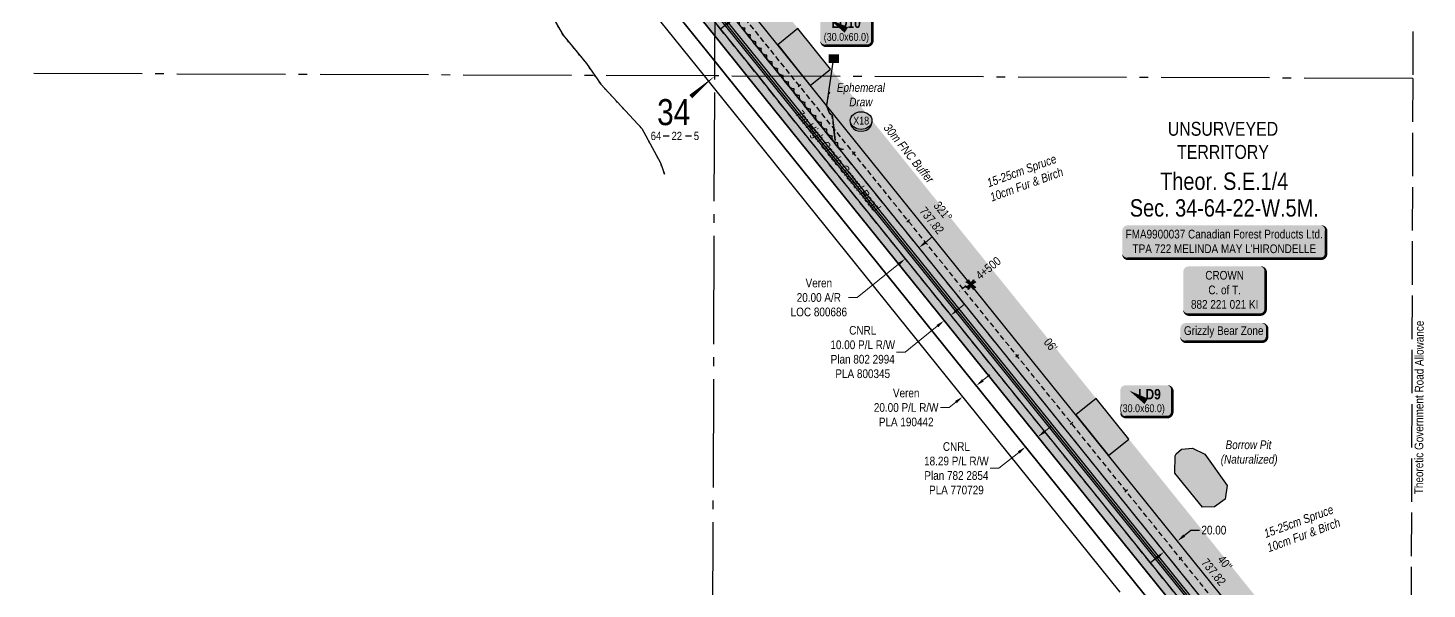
# Model space of a CAD drawing. Extents: x 481557 to 490744, y 6043801 to 6052728.
# Drawn here: x 483696 to 485309, y 6047667 to 6048313 of the extents above; entities that cross this region are included whole.
import ezdxf
from ezdxf.enums import TextEntityAlignment as Align

# ---------------------------------------------------------------- set-up
doc = ezdxf.new("R2010")
doc.units = 0
doc.header["$LTSCALE"] = 5
doc.header["$PDSIZE"] = 5
for name, pattern in [('0', [1, 1, 0]), ('foc-ACCESSROAD', [3.75, 2.5, -1.25]), ('foc-QUARTERLINE', [33, 25, -3, 2, -3]), ('foc-TIELINE', [1.875, 1.25, -0.625]), ('foc-TOPO-ephemeral', [6.25, 3.125, -0.625, 0.625, -0.625, 0.625, -0.625]), ('foc-UNSURVEYED', [12.5, 10, -2.5]), ('foc-WHEELTRACKS', [2, 0.4, -1.6])]:
    doc.linetypes.add(name, pattern=pattern)
doc.layers.get('Defpoints').update_dxf_attribs({"color": 9})
for name, color, linetype in [('10', 1, 'Continuous'), ('9', 3, 'Continuous'), ('AS-OWNER', 7, 'Continuous'), ('AS-ROADS', 254, 'Continuous'), ('AS-SURFACE IMPACT', 7, 'Continuous'), ('C-AR', 13, 'foc-ACCESSROAD'), ('C-RW', 13, 'Continuous'), ('C-SYMBOL', 7, 'Continuous'), ('F-RW', 190, 'Continuous'), ('L-BD', 7, 'Continuous'), ('L-MON', 1, 'Continuous'), ('L-QSEC', 8, 'foc-QUARTERLINE'), ('L-ROAD-T', 7, 'Continuous'), ('L-SECLBL', 7, 'Continuous'), ('L-UNS-T', 3, 'Continuous'), ('L-USEC', 7, 'foc-UNSURVEYED'), ('P-BUFFER-H 30m', 51, 'Continuous'), ('P-BUFFER-T', 40, 'Continuous'), ('P-CROSSINGS', 250, 'Continuous'), ('P-PROPOSED', 10, 'Continuous'), ('P-PROPOSED-H', 21, 'Continuous'), ('P-TEMP-BLOCKS', 250, 'Continuous'), ('P-TEMP-H', 41, 'Continuous'), ('P-TEMP_LOG DECK', 46, 'Continuous'), ('P-TXT', 4, 'Continuous'), ('T-BUSH', 110, '0'), ('T-BUSH-T', 110, 'Continuous'), ('T-DRAW', 143, 'foc-TOPO-ephemeral'), ('T-TIE', 201, 'foc-TIELINE'), ('T-WATER', 160, 'Continuous'), ('T-WATER-H', 133, 'Continuous'), ('T-WATER-P3', 160, 'foc-WHEELTRACKS'), ('T-WATER-T', 170, 'Continuous')]:
    doc.layers.add(name, color=color, linetype=linetype)
for name, color, linetype, lineweight in [('C-AR-T', 13, 'Continuous', 9), ('C-RW-T', 13, 'Continuous', 9), ('F-RW-T', 190, 'Continuous', 9), ('T-TEXT', 48, 'Continuous', 18)]:
    doc.layers.add(name, color=color, linetype=linetype, lineweight=lineweight)
doc.styles.add('100L', font='ARIALN.TTF', dxfattribs={"height": 11})
doc.styles.add('175L', font='ARIALN.TTF', dxfattribs={"height": 20})
doc.styles.add('80', font='ARIALN.TTF', dxfattribs={"height": 10})
doc.styles.add('80CG', font='ARIALN.TTF', dxfattribs={"height": 10})
doc.styles.add('80L', font='ARIALN.TTF', dxfattribs={"height": 10})
doc.styles.add('80LS', font='ARIALNI.TTF', dxfattribs={"height": 10})
doc.styles.add('BOLD', font='ARIALNB.TTF')
doc.styles.add('Crossing', font='ARIALN.TTF', dxfattribs={"height": 10})
doc.styles.add('foc-LtypeFont', font='ARIALN.TTF', dxfattribs={"height": 7.35})
doc.styles.add('SIMPLEX', font='ARIALN.TTF')
doc.linetypes.add('foc-TOPO-flowdirection-NOLINE', pattern='A,0,[">",foc-LtypeFont,S=0.3,R=0,X=0,Y=-0.945],-20,[">",foc-LtypeFont,S=0.3,R=0,X=0,Y=-0.945],0', length=20)
doc.dimstyles.new('Compass 5 000', dxfattribs={"dimscale": 5, "dimtxt": 9, "dimasz": 2, "dimexe": 0.2, "dimexo": 0.0625, "dimgap": 0.5, "dimtad": 0, "dimtih": 1, "dimtoh": 1, "dimzin": 0, "dimdsep": 46, "dimtxsty": '80CG', "dimcen": 0.1, "dimse1": 1, "dimse2": 1, "dimclrd": 256, "dimclrt": 256, "dimaunit": 1, "dimadec": 4, "dimazin": 0, "dimtfac": 0.06, "dimtofl": 0, "dimtmove": 0, "dimatfit": 1, "dimfxl": 0.2, "dimtolj": 1, "dimtzin": 0, "dimlwd": -1, "dimarcsym": 0})

# ---------------------------------------------------------------- blocks, each defined once
blk = doc.blocks.new('L-SECLBL')
at = {"layer": '9', "color": 7}
for p, q in [((-5.1, -27.8), (-12.3, -27.8)), ((20.7, -27.8), (13.5, -27.8))]:
    blk.add_line(p, q, dxfattribs=at)
at = {"layer": '10', "color": 2, "style": 'SIMPLEX'}
blk.add_attdef('SEC', text='', height=30, dxfattribs=at).set_placement((0, 0), align=Align.MIDDLE)
at = {"layer": '10', "color": 5, "style": '80L'}
blk.add_attdef('TWP', text='', height=9.5, dxfattribs=at).set_placement((-14.4, -27.4), align=Align.MIDDLE_RIGHT)
blk.add_attdef('RGE', text='', height=9.5, dxfattribs=at).set_placement((3.6, -27.4), align=Align.MIDDLE_CENTER)
blk.add_attdef('MER', text='', height=9.5, dxfattribs=at).set_placement((23.2, -27.4), align=Align.MIDDLE_LEFT)
blk = doc.blocks.new('*U75')
h = blk.add_hatch(color=255)
edge = h.paths.add_edge_path()
edge.add_line((-111.5, -20), (111.5, -20))
edge.add_arc((111.5, -14), 6, 270, 360)
edge.add_line((117.5, -14), (117.5, 12.5))
edge.add_arc((111.5, 12.5), 6, 0, 90)
edge.add_line((111.5, 18.5), (-111.5, 18.5))
edge.add_arc((-111.5, 12.5), 6, 90, 180)
edge.add_line((-117.5, 12.5), (-117.5, -14))
edge.add_arc((-111.5, -14), 6, 180, 270)
at = {"color": 44, "flags": 128}
blk.add_lwpolyline([(-111.5, -20, 3, 3, 0), (111.5, -20, 3, 3, 0.414214), (117.5, -14, 3, 3, 0), (117.5, 12.5, 3, 0, 0.414214), (111.5, 18.5, 0, 0, 0), (-111.5, 18.5, 0, 0, 0.414214), (-117.5, 12.5, 0, 0, 0), (-117.5, -14, 0, 3, 0.414214)], format="xyseb", close=True, dxfattribs=at)
at = {"color": 44, "style": '80'}
blk.add_attdef('ENTER_TEXT_001', (-36, -5), '', height=10, dxfattribs=at)
blk = doc.blocks.new('*U36')
h = blk.add_hatch(color=255)
edge = h.paths.add_edge_path()
edge.add_line((-41.5, -28.5), (41.5, -28.5))
edge.add_arc((41.5, -22.5), 6, 270, 360)
edge.add_line((47.5, -22.5), (47.5, 21))
edge.add_arc((41.5, 21), 6, 0, 90)
edge.add_line((41.5, 27), (-41.5, 27))
edge.add_arc((-41.5, 21), 6, 90, 180)
edge.add_line((-47.5, 21), (-47.5, -22.5))
edge.add_arc((-41.5, -22.5), 6, 180, 270)
at = {"color": 14, "flags": 128}
blk.add_lwpolyline([(-41.5, -28.5, 3, 3, 0), (41.5, -28.5, 3, 3, 0.414214), (47.5, -22.5, 3, 3, 0), (47.5, 21, 3, 0, 0.414214), (41.5, 27, 0, 0, 0), (-41.5, 27, 0, 0, 0.414214), (-47.5, 21, 0, 0, 0), (-47.5, -22.5, 0, 3, 0.414214)], format="xyseb", close=True, dxfattribs=at)
at = {"color": 14, "style": '80'}
blk.add_attdef('ENTER_TEXT_001', (-26.8, -4.9), '', height=10, dxfattribs=at)
blk = doc.blocks.new('*D52')
at = {"layer": 'C-AR-T', "transparency": 16777216}
for p, q in [((484731.1, 6048066.2), (484738.9, 6048072.5)), ((484700, 6048041.1), (484652.4, 6048002.7)), ((484652.4, 6048002.7), (484642.4, 6048002.7))]:
    blk.add_line(p, q, dxfattribs=at)
for points in [[(484730.1, 6048067.5), (484732.2, 6048064.9), (484723.4, 6048060)], [(484699, 6048042.4), (484701.1, 6048039.8), (484707.8, 6048047.4)]]:
    blk.add_solid(points, dxfattribs=at)
at = {"layer": 'Defpoints', "color": 0, "transparency": 16777216}
for p in [(484636.4, 6048135.8), (484652, 6048148.4), (484723.4, 6048060)]:
    blk.add_point(p, dxfattribs=at)
at = {"layer": 'C-AR-T', "transparency": 16777216, "insert": (484608.1, 6048002.7), "char_height": 10, "attachment_point": 5, "style": '80CG'}
blk.add_mtext('\\A1;Veren\\P20.00 A/R\\PLOC 800686', dxfattribs=at)
blk = doc.blocks.new('*D53')
at = {"layer": 'Defpoints', "color": 0, "transparency": 16777216}
for p in [(484676, 6048086.7), (484668.3, 6048080.5), (484760.3, 6047982.3)]:
    blk.add_point(p, dxfattribs=at)
at = {"layer": 'F-RW-T', "transparency": 16777216}
for p, q in [((484768.1, 6047988.6), (484775.9, 6047994.9)), ((484744.7, 6047969.8), (484707.8, 6047939.9)), ((484707.8, 6047939.9), (484697.8, 6047939.9))]:
    blk.add_line(p, q, dxfattribs=at)
for points in [[(484767, 6047989.9), (484769.1, 6047987.3), (484760.3, 6047982.3)], [(484743.7, 6047971.1), (484745.8, 6047968.5), (484752.5, 6047976.1)]]:
    blk.add_solid(points, dxfattribs=at)
at = {"layer": 'F-RW-T', "transparency": 16777216, "insert": (484658.7, 6047939.9), "char_height": 10, "attachment_point": 5, "style": '80CG'}
blk.add_mtext('\\A1;CNRL\\P10.00 P/L R/W\\PPlan 802 2994\\PPLA 800345', dxfattribs=at)
blk = doc.blocks.new('*D54')
at = {"layer": 'C-RW-T', "transparency": 16777216}
for p, q in [((484797.3, 6047907.4), (484805.1, 6047913.7)), ((484766.2, 6047882.3), (484758.4, 6047876)), ((484758.4, 6047876), (484748.4, 6047876))]:
    blk.add_line(p, q, dxfattribs=at)
for points in [[(484796.3, 6047908.7), (484798.4, 6047906.1), (484789.5, 6047901.1)], [(484765.1, 6047883.6), (484767.2, 6047881), (484774, 6047888.5)]]:
    blk.add_solid(points, dxfattribs=at)
at = {"layer": 'Defpoints', "color": 0, "transparency": 16777216}
for p in [(484786.2, 6047905.2), (484770.6, 6047892.7), (484774, 6047888.5)]:
    blk.add_point(p, dxfattribs=at)
at = {"layer": 'C-RW-T', "transparency": 16777216, "insert": (484708.8, 6047876), "char_height": 10, "attachment_point": 5, "style": '80CG'}
blk.add_mtext('\\A1;Veren\\P20.00 P/L R/W\\PPLA 190442', dxfattribs=at)
blk = doc.blocks.new('*D55')
at = {"layer": 'Defpoints', "color": 0, "transparency": 16777216}
for p in [(484828.9, 6047881.4), (484814.7, 6047869.9), (484846.4, 6047830.6)]:
    blk.add_point(p, dxfattribs=at)
at = {"layer": 'F-RW-T', "transparency": 16777216}
for p, q in [((484868.4, 6047848.4), (484876.2, 6047854.7)), ((484838.6, 6047824.4), (484815.8, 6047806)), ((484815.8, 6047806), (484805.8, 6047806))]:
    blk.add_line(p, q, dxfattribs=at)
for points in [[(484867.3, 6047849.7), (484869.4, 6047847.1), (484860.6, 6047842.1)], [(484837.5, 6047825.7), (484839.6, 6047823.1), (484846.4, 6047830.6)]]:
    blk.add_solid(points, dxfattribs=at)
at = {"layer": 'F-RW-T', "transparency": 16777216, "insert": (484766.7, 6047806), "char_height": 10, "attachment_point": 5, "style": '80CG'}
blk.add_mtext('\\A1;CNRL\\P18.29 P/L R/W\\PPlan 782 2854\\PPLA 770729', dxfattribs=at)
blk = doc.blocks.new('*U87')
h = blk.add_hatch(color=191)
edge = h.paths.add_edge_path()
edge.add_line((-24, -18.2), (24, -18.2))
edge.add_arc((24, -12.2), 6, 270, 360)
edge.add_line((30, -12.2), (30, 12.5))
edge.add_arc((24, 12.5), 6, 0, 90)
edge.add_line((24, 18.5), (-24, 18.5))
edge.add_arc((-24, 12.5), 6, 90, 180)
edge.add_line((-30, 12.5), (-30, -12.2))
edge.add_arc((-24, -12.2), 6, 180, 270)
at = {"color": 250, "flags": 128}
blk.add_lwpolyline([(-24, -18.2, 3, 3, 0), (24, -18.2, 3, 3, 0.414214), (30, -12.2, 3, 3, 0), (30, 12.5, 3, 0, 0.414214), (24, 18.5, 0, 0, 0), (-24, 18.5, 0, 0, 0.414214), (-30, 12.5, 0, 0, 0), (-30, -12.2, 0, 3, 0.414214)], format="xyseb", close=True, dxfattribs=at)
at = {"flags": 128}
blk.add_lwpolyline([(-19.7, 12.4, 0, 7.5, 0), (0, 0, 0, 0, 0)], format="xyseb", dxfattribs=at)
at = {"color": 250}
for tag, p, height, style in [('TEMP_AREA_W1_001', (-9.2, 2.2), 12, 'BOLD'), ('ENTER_TEXT_001', (-30.7, -12.5), 9, '80')]:
    blk.add_attdef(tag, p, '', height=height, dxfattribs=dict(at, style=style))
blk = doc.blocks.new('*D104')
at = {"layer": 'Defpoints', "color": 0, "transparency": 16777216}
for p in [(485021.6, 6047722.3), (485023, 6047720.5), (485007.4, 6047708)]:
    blk.add_point(p, dxfattribs=at)
at = {"layer": 'P-TXT', "transparency": 16777216}
for p, q in [((485029.3, 6047728.6), (485037.1, 6047734.8)), ((485037.1, 6047734.8), (485047.1, 6047734.8)), ((484998.2, 6047703.4), (484990.4, 6047697.2))]:
    blk.add_line(p, q, dxfattribs=at)
for points in [[(485028.3, 6047729.9), (485030.4, 6047727.3), (485021.6, 6047722.3)], [(484997.2, 6047704.7), (484999.3, 6047702.1), (485006, 6047709.7)]]:
    blk.add_solid(points, dxfattribs=at)
at = {"layer": 'P-TXT', "transparency": 16777216, "insert": (485063.5, 6047734.8), "char_height": 10, "attachment_point": 5, "style": '80CG'}
blk.add_mtext('\\A1;20.00', dxfattribs=at)
blk = doc.blocks.new('*D105')
at = {"layer": 'Defpoints', "color": 0, "transparency": 16777216}
for p in [(484523.7, 6048339.2), (484525.7, 6048336.7), (484508.1, 6048326.7)]:
    blk.add_point(p, dxfattribs=at)
at = {"layer": 'P-TXT', "transparency": 16777216}
for p, q in [((484533.5, 6048343), (484541.3, 6048349.3)), ((484541.3, 6048349.3), (484551.3, 6048349.3)), ((484502.4, 6048317.9), (484494.6, 6048311.6))]:
    blk.add_line(p, q, dxfattribs=at)
for points in [[(484532.5, 6048344.3), (484534.6, 6048341.7), (484525.7, 6048336.7)], [(484501.4, 6048319.2), (484503.4, 6048316.6), (484510.2, 6048324.2)]]:
    blk.add_solid(points, dxfattribs=at)
at = {"layer": 'P-TXT', "transparency": 16777216, "insert": (484567.7, 6048349.3), "char_height": 10, "attachment_point": 5, "style": '80CG'}
blk.add_mtext('\\A1;20.00', dxfattribs=at)
blk = doc.blocks.new('xing2')
h = blk.add_hatch(color=50)
h.dxf.hatch_style = 1
edge = h.paths.add_edge_path()
edge.add_ellipse((0, 0), major_axis=(-12.5, 0), ratio=0.816297, start_angle=0, end_angle=360)
h = blk.add_hatch(color=250)
h.dxf.hatch_style = 1
edge = h.paths.add_edge_path()
edge.add_ellipse((0, -2), major_axis=(-12.5, 0), ratio=0.816297, start_angle=0, end_angle=180)
edge.add_line((12.5, -2), (12.5, 0))
edge.add_ellipse((0, 0), major_axis=(-12.5, 0), ratio=0.816297, start_angle=0, end_angle=180, ccw=False)
edge.add_line((-12.5, 0), (-12.5, -2))
at = {"color": 250}
blk.add_ellipse((0, 0), major_axis=(-12.5, 0), ratio=0.816297, dxfattribs=at)
blk.add_ellipse((0, -2), major_axis=(-12.5, 0), ratio=0.816297, start_param=0, end_param=3.141593, dxfattribs=at)
at = {"color": 250, "style": 'Crossing'}
blk.add_attdef('CROSSING', text='', height=9, dxfattribs=at).set_placement((0.1, 0), align=Align.MIDDLE_CENTER)
at = {"color": 250, "style": 'Crossing', "flags": 1}
for tag, p in [('OWNER', (0.1, -12.5)), ('DESCRIPTION', (0.1, -25.8)), ('LOCATION', (0.1, -39.3)), ('DWG_REF', (0.1, -52.8))]:
    blk.add_attdef(tag, text='', height=9, dxfattribs=at).set_placement(p, align=Align.MIDDLE_CENTER)
blk = doc.blocks.new('TEMP')
h = blk.add_hatch(color=255)
h.dxf.hatch_style = 1
h.paths.add_polyline_path([(0, 0.25), (-0.67, 1.15), (-0.67, 0.67), (-1.15, 0.67), (-0.25, 0), (-1.15, -0.67), (-0.67, -0.67), (-0.67, -1.15), (0, -0.25), (0.67, -1.15), (0.67, -0.67), (1.15, -0.67), (0.25, 0), (1.15, 0.67), (0.67, 0.67), (0.67, 1.15)])
h.paths.add_polyline_path([(0.57, 0.85), (0.57, 0.57), (0.85, 0.57), (0.08, 0), (0.85, -0.57), (0.57, -0.57), (0.57, -0.85), (0, -0.08), (-0.57, -0.85), (-0.57, -0.57), (-0.85, -0.57), (-0.08, 0), (-0.85, 0.57), (-0.57, 0.57), (-0.57, 0.85), (0, 0.08)], flags=16)
h = blk.add_hatch(color=1)
h.dxf.hatch_style = 1
h.paths.add_polyline_path([(0, 0.08), (-0.57, 0.85), (-0.57, 0.57), (-0.85, 0.57), (-0.08, 0), (-0.85, -0.57), (-0.57, -0.57), (-0.57, -0.85), (0, -0.08), (0.57, -0.85), (0.57, -0.57), (0.85, -0.57), (0.08, 0), (0.85, 0.57), (0.57, 0.57), (0.57, 0.85)])
at = {"color": 1}
for p, q in [((-0.08, 0), (0.08, 0)), ((0, 0.08), (0, -0.08))]:
    blk.add_line(p, q, dxfattribs=at)
at = {"color": 255, "flags": 128}
blk.add_lwpolyline([(-0.25, 0), (-1.15, 0.67), (-0.67, 0.67), (-0.67, 1.15), (0, 0.25), (0.67, 1.15), (0.67, 0.67), (1.15, 0.67), (0.25, 0), (1.15, -0.67), (0.67, -0.67), (0.67, -1.15), (0, -0.25), (-0.67, -1.15), (-0.67, -0.67), (-1.15, -0.67)], close=True, dxfattribs=at)
at = {"color": 1, "flags": 128}
blk.add_lwpolyline([(-0.08, 0), (-0.85, 0.57), (-0.57, 0.57), (-0.57, 0.85), (0, 0.08), (0.57, 0.85), (0.57, 0.57), (0.85, 0.57), (0.08, 0), (0.85, -0.57), (0.57, -0.57), (0.57, -0.85), (0, -0.08), (-0.57, -0.85), (-0.57, -0.57), (-0.85, -0.57)], close=True, dxfattribs=at)
blk = doc.blocks.new('*U175')
h = blk.add_hatch(color=255)
edge = h.paths.add_edge_path()
edge.add_line((-44, -11.5), (44, -11.5))
edge.add_arc((44, -5.5), 6, 270, 360)
edge.add_line((50, -5.5), (50, 4))
edge.add_arc((44, 4), 6, 0, 90)
edge.add_line((44, 10), (-44, 10))
edge.add_arc((-44, 4), 6, 90, 180)
edge.add_line((-50, 4), (-50, -5.5))
edge.add_arc((-44, -5.5), 6, 180, 270)
at = {"color": 131, "flags": 128}
blk.add_lwpolyline([(-44, -11.5, 3, 3, 0), (44, -11.5, 3, 3, 0.414214), (50, -5.5, 3, 3, 0), (50, 4, 3, 0, 0.414214), (44, 10, 0, 0, 0), (-44, 10, 0, 0, 0.414214), (-50, 4, 0, 0, 0), (-50, -5.5, 0, 3, 0.414214)], format="xyseb", close=True, dxfattribs=at)
at = {"color": 131, "style": '80'}
blk.add_attdef('ENTER_TEXT_001', (-36, -5), '', height=10, dxfattribs=at)

msp = doc.modelspace()

# ---------------------------------------------------------------- hatches: boundary and pattern name
at = {"layer": 'AS-ROADS'}
h = msp.add_hatch(color=256, dxfattribs=at)
h.dxf.hatch_style = 1
h.paths.add_polyline_path([(485227.415, 6047422.97), (485181.813, 6047479.872), (485132.502, 6047540.246), (484449.933, 6048386.448), (484325.464, 6048541.365), (484310.579, 6048556.953), (484296.448, 6048568.26), (484278.975, 6048579.066), (484266.935, 6048585.002), (484187.058, 6048615.112), (484160.383, 6048626.236), (484137.113, 6048639.736), (484122.207, 6048652.938), (484101.257, 6048679.357), (484097.342, 6048676.252), (484118.564, 6048649.489), (484134.174, 6048635.664), (484158.158, 6048621.749), (484185.214, 6048610.466), (484264.944, 6048580.412), (484276.55, 6048574.69), (484293.562, 6048564.169), (484307.196, 6048553.26), (484321.702, 6048538.068), (484446.04, 6048383.314), (485128.622, 6047537.097), (485177.928, 6047476.729), (485223.516, 6047419.845)])
at = {"layer": 'P-BUFFER-H 30m'}
h = msp.add_hatch(color=256, dxfattribs=at)
h.dxf.hatch_style = 1
edge = h.paths.add_edge_path()
edge.add_line((484340.381, 6048613.97), (484003.208, 6048912.075))
edge.add_line((484003.208, 6048912.075), (483912.878, 6049036.152))
edge.add_arc((483888.624, 6049018.495), 30, 36.05524, 126.05524)
edge.add_line((483870.967, 6049042.749), (483823.881, 6049008.469))
edge.add_line((483823.881, 6049008.469), (483769.927, 6049082.579))
edge.add_arc((483745.674, 6049064.922), 30, 36.05524, 74.636786)
edge.add_arc((483723.651, 6049095.172), 30, 357.473695, 396.05524)
edge.add_line((483747.905, 6049112.829), (483721.023, 6049149.754))
edge.add_arc((483696.77, 6049132.097), 30, 36.05524, 90.111212)
edge.add_line((483696.711, 6049162.097), (483696.751, 6049173.225))
edge.add_arc((483666.751, 6049173.33), 30, 359.797904, 396.05524)
edge.add_line((483691.004, 6049190.987), (483344.157, 6049667.416))
edge.add_arc((483319.903, 6049649.759), 30, 36.05524, 50.961766)
edge.add_line((483338.798, 6049673.061), (483192.043, 6049792.063))
edge.add_line((483192.043, 6049792.063), (483068.853, 6049891.956))
edge.add_line((483068.853, 6049891.956), (483068.906, 6049973.808))
edge.add_arc((483038.906, 6049973.827), 30, 359.962988, 377.004049)
edge.add_line((483067.595, 6049982.6), (483024.782, 6050122.599))
edge.add_arc((482996.093, 6050113.826), 30, 17.004049, 69.763828)
edge.add_line((483006.47, 6050141.974), (483015.33, 6050158.643))
edge.add_arc((482988.84, 6050172.723), 30, 332.008161, 353.661808)
edge.add_line((483018.656, 6050169.411), (483037.528, 6050339.308))
edge.add_line((483037.528, 6050339.308), (483126.42, 6050329.434))
edge.add_arc((483129.732, 6050359.251), 30, 263.661808, 353.661808)
edge.add_line((483159.548, 6050355.939), (483161.755, 6050375.806))
edge.add_arc((483131.939, 6050379.118), 30, 353.661808, 443.661808)
edge.add_line((483135.25, 6050408.934), (482996.674, 6050424.327))
edge.add_arc((482993.362, 6050394.51), 30, 83.661808, 173.661808)
edge.add_line((482963.546, 6050397.822), (482954.388, 6050315.372))
edge.add_line((482954.388, 6050315.372), (482908.511, 6050113.203))
edge.add_arc((482937.767, 6050106.564), 30, 167.214757, 257.214757)
edge.add_line((482931.128, 6050077.308), (482956.766, 6050071.49))
edge.add_line((482956.766, 6050071.49), (482988.912, 6049966.37))
edge.add_line((482988.912, 6049966.37), (482988.848, 6049868.165))
edge.add_arc((483018.848, 6049868.146), 30, 179.962988, 230.961766)
edge.add_line((482999.953, 6049844.844), (483141.663, 6049729.933))
edge.add_line((483141.663, 6049729.933), (483283.338, 6049615.05))
edge.add_line((483283.338, 6049615.05), (483642.378, 6049121.874))
edge.add_arc((483666.632, 6049139.531), 30, 216.05524, 270.111212)
edge.add_line((483666.69, 6049109.531), (483666.651, 6049098.403))
edge.add_arc((483696.65, 6049098.298), 30, 179.797904, 217.303869)
edge.add_line((483672.787, 6049080.116), (483675.185, 6049076.97))
edge.add_arc((483699.048, 6049095.151), 30, 217.303869, 254.249544)
edge.add_arc((483720.878, 6049065.019), 30, 177.595482, 216.05524)
edge.add_line((483696.624, 6049047.362), (483762.131, 6048957.382))
edge.add_line((483762.131, 6048957.382), (483689.322, 6048904.388))
edge.add_arc((483706.976, 6048880.133), 30, 126.048728, 216.048728)
edge.add_line((483682.721, 6048862.478), (483688.606, 6048854.393))
edge.add_arc((483712.861, 6048872.048), 30, 216.048728, 306.048728)
edge.add_line((483730.515, 6048847.792), (483811.244, 6048906.55))
edge.add_arc((483793.59, 6048930.806), 30, 306.048728, 312.387022)
edge.add_arc((483812.889, 6048938.633), 30, 271.76727, 306.05524)
edge.add_line((483830.546, 6048914.379), (483877.632, 6048948.659))
edge.add_line((483877.632, 6048948.659), (483941.753, 6048860.583))
edge.add_arc((483966.007, 6048878.24), 30, 216.05524, 228.519101)
edge.add_line((483946.136, 6048855.765), (484284.245, 6048556.832))
edge.add_line((484284.245, 6048556.832), (485176.199, 6047451.079))
edge.add_line((485176.199, 6047451.079), (485115.331, 6047401.981))
edge.add_arc((485134.167, 6047378.631), 30, 128.89134, 162.898988)
edge.add_arc((485121.912, 6047362.344), 30, 123.182874, 128.14601)
edge.add_line((485103.382, 6047385.938), (485024.739, 6047324.171))
edge.add_arc((485043.269, 6047300.578), 30, 128.14601, 218.14601)
edge.add_line((485019.675, 6047282.048), (485025.852, 6047274.183))
edge.add_arc((485049.445, 6047292.713), 30, 218.14601, 308.14601)
edge.add_line((485067.975, 6047269.12), (485138.977, 6047324.885))
edge.add_line((485138.977, 6047324.885), (485407.647, 6046991.815))
edge.add_arc((485430.997, 6047010.651), 30, 218.89134, 247.615614)
edge.add_line((485419.573, 6046982.911), (485422.084, 6046981.877))
edge.add_line((485422.084, 6046981.877), (485493.919, 6046892.816))
edge.add_arc((485517.27, 6046911.651), 30, 218.889225, 255.640835)
edge.add_line((485509.83, 6046882.588), (485524.425, 6046878.852))
edge.add_line((485524.425, 6046878.852), (486832.586, 6045257.03))
edge.add_line((486832.586, 6045257.03), (487266.202, 6044719.512))
edge.add_line((487266.202, 6044719.512), (487219.98, 6044719.388))
edge.add_arc((487220.061, 6044689.388), 30, 90.15427, 180.15427)
edge.add_line((487190.061, 6044689.307), (487190.088, 6044679.312))
edge.add_arc((487220.088, 6044679.393), 30, 180.15427, 270.15427)
edge.add_line((487220.168, 6044649.393), (487324.124, 6044649.673))
edge.add_arc((487324.044, 6044679.673), 30, 270.15427, 270.616912)
edge.add_arc((487340.88, 6044674.721), 30, 236.602714, 270.15427)
edge.add_line((487340.961, 6044644.721), (487521.159, 6044645.206))
edge.add_arc((487521.079, 6044675.206), 30, 270.15427, 360.15427)
edge.add_line((487551.078, 6044675.287), (487551.025, 6044695.276))
edge.add_arc((487521.025, 6044695.196), 30, 0.15427, 90.15427)
edge.add_line((487520.944, 6044725.195), (487364.729, 6044724.775))
edge.add_line((487364.729, 6044724.775), (486894.845, 6045307.251))
edge.add_line((486894.845, 6045307.251), (485576.26, 6046941.996))
edge.add_arc((485552.909, 6046923.162), 30, 38.889638, 75.640835)
edge.add_line((485560.349, 6046952.224), (485545.755, 6046955.96))
edge.add_line((485545.755, 6046955.96), (485476.308, 6047042.059))
edge.add_arc((485452.958, 6047023.225), 30, 38.889225, 67.615614)
edge.add_line((485464.382, 6047050.964), (485461.869, 6047051.999))
edge.add_line((485461.869, 6047051.999), (485204.461, 6047371.107))
edge.add_line((485204.461, 6047371.107), (485265.329, 6047420.206))
edge.add_arc((485246.493, 6047443.556), 30, 308.89134, 398.89134)
edge.add_line((485269.843, 6047462.392), (484486.955, 6048432.936))
edge.add_line((484486.955, 6048432.936), (484492.388, 6048439.076))
edge.add_arc((484469.921, 6048458.956), 30, 318.496338, 408.424467)
edge.add_line((484489.829, 6048481.398), (484342.29, 6048612.277))
edge.add_line((484342.29, 6048612.277), (484340.381, 6048613.97))
h = msp.add_hatch(color=256, dxfattribs=at)
h.dxf.hatch_style = 1
h.paths.add_polyline_path([(484631.486, 6048282.969), (484619.367, 6048282.969), (484619.367, 6048272.954), (484631.486, 6048272.954)])
at = {"layer": 'P-PROPOSED-H'}
h = msp.add_hatch(color=256, dxfattribs=at)
h.dxf.hatch_style = 1
h.paths.add_polyline_path([(483720.878, 6049065.019), (483812.889, 6048938.633), (483884.229, 6048990.57), (483966.007, 6048878.24), (484306.009, 6048577.634), (485218.384, 6047446.565), (485134.167, 6047378.631), (485430.997, 6047010.651), (485440.612, 6047006.691), (485517.27, 6046911.651), (485541.519, 6046905.443), (486855.937, 6045275.864), (487340.88, 6044674.721), (487521.079, 6044675.206), (487521.025, 6044695.196), (487350.416, 6044694.736), (486871.495, 6045288.415), (485552.909, 6046923.162), (485528.66, 6046929.369), (485452.958, 6047023.225), (485443.342, 6047027.185), (485162.276, 6047375.622), (485246.493, 6047443.556), (484320.51, 6048591.495), (483980.883, 6048891.77), (483888.624, 6049018.495), (483817.284, 6048966.559), (483745.674, 6049064.922)])
at = {"layer": 'P-TEMP-H'}
h = msp.add_hatch(color=256, dxfattribs=at)
h.dxf.hatch_style = 1
h.paths.add_polyline_path([(484584.019, 6048312.581), (484560.644, 6048293.801), (484598.203, 6048247.052), (484621.578, 6048265.831)])
h = msp.add_hatch(color=256, dxfattribs=at)
h.dxf.hatch_style = 1
h.paths.add_polyline_path([(484927.863, 6047886.346), (484904.488, 6047867.567), (484942.047, 6047820.817), (484965.421, 6047839.597)])
at = {"layer": 'T-WATER-H'}
h = msp.add_hatch(color=256, dxfattribs=at)
h.dxf.hatch_style = 1
h.paths.add_polyline_path([(485020.035, 6047822.648), (485026.149, 6047827.983), (485038.804, 6047829.133), (485053.119, 6047822.326), (485078.733, 6047786.373), (485076.716, 6047770.533), (485064.279, 6047761.61), (485050.284, 6047761.192), (485018.547, 6047800.523), (485018.884, 6047820.384)])

# ---------------------------------------------------------------- linework, layer by layer
at = {"layer": 'AS-ROADS', "flags": 128}
for points in [[(485132.502, 6047540.246), (484449.933, 6048386.448), (484325.464, 6048541.365), (484310.579, 6048556.953), (484296.448, 6048568.26), (484278.975, 6048579.066), (484266.935, 6048585.002), (484187.058, 6048615.112), (484160.383, 6048626.236), (484137.113, 6048639.736), (484122.207, 6048652.938), (484101.257, 6048679.357), (484097.342, 6048676.252), (484118.564, 6048649.489), (484134.174, 6048635.664), (484158.158, 6048621.749), (484185.214, 6048610.466), (484264.944, 6048580.412), (484276.55, 6048574.69), (484293.562, 6048564.169), (484307.196, 6048553.26), (484321.702, 6048538.068), (484446.04, 6048383.314), (485128.622, 6047537.097)], [(485225.466, 6047421.408), (485179.871, 6047478.301), (485130.562, 6047538.672), (484447.987, 6048384.881), (484323.583, 6048539.717), (484308.888, 6048555.107), (484295.005, 6048566.215), (484277.763, 6048576.878), (484265.94, 6048582.707), (484186.136, 6048612.789), (484159.271, 6048623.993), (484135.644, 6048637.7), (484120.386, 6048651.214), (484099.3, 6048677.805)]]:
    msp.add_lwpolyline(points, dxfattribs=at)
at = {"layer": 'C-AR', "flags": 128}
msp.add_lwpolyline([(484383.764, 6046948.84), (484483.734, 6046953.746), (484722.857, 6046965.48), (485288.812, 6047002.033), (485318.978, 6047003.981), (485461.019, 6047013.096), (485479.192, 6047014.329), (485503.809, 6047015.918), (485526.133, 6047017.36), (485538.34, 6047018.149), (485393.362, 6047197.808), (485319.88, 6047288.874), (485289.839, 6047326.104), (485188.828, 6047451.277), (485175.347, 6047467.983), (485160.469, 6047486.417), (484564.638, 6048224.803), (484538.413, 6048257.685), (484488.312, 6048319.796), (484293.806, 6048560.923), (484124.589, 6048626.449), (483805.539, 6049064.587), (483830.323, 6049064.504), (484137.333, 6048642.696), (484306.009, 6048577.634), (484563.886, 6048257.586), (484580.205, 6048237.364), (485289.939, 6047357.825), (485319.981, 6047320.581), (485562.7, 6047019.67), (485592.782, 6047021.665), (485633.013, 6047024.264), (485652.719, 6047025.537), (485792.328, 6047033.482), (486113.878, 6047051.796), (486213.843, 6047057.488)], dxfattribs=at)
at = {"layer": 'C-RW', "flags": 128}
msp.add_lwpolyline([(484955.533, 6047663.509), (484488.054, 6048243.242), (484476.221, 6048257.911), (484305.637, 6048469.384), (484093.055, 6048587.762), (483745.604, 6049064.918), (483770.469, 6049064.723), (484106.625, 6048603.084), (484318.756, 6048484.958), (484488.161, 6048274.947), (484501.978, 6048257.818), (485058.254, 6047568.205)], dxfattribs=at)
at = {"layer": 'F-RW', "flags": 128}
for points in [[(485058.254, 6047568.205), (484501.979, 6048257.818), (484488.161, 6048274.947), (484318.756, 6048484.958), (484276.249, 6048537.192), (484106.625, 6048603.084), (483770.469, 6049064.723), (483793.139, 6049064.64), (484118.239, 6048618.19), (484287.705, 6048552.568), (484488.258, 6048303.943), (484525.534, 6048257.732), (485148.701, 6047485.093)], [(485148.701, 6047485.093), (484525.534, 6048257.732), (484488.258, 6048303.943), (484287.705, 6048552.568), (484118.239, 6048618.19), (483793.139, 6049064.64), (483800.627, 6049064.605), (483805.539, 6049064.587), (484124.589, 6048626.449), (484293.806, 6048560.923), (484488.312, 6048319.796), (484538.413, 6048257.685), (484564.638, 6048224.803), (485160.469, 6047486.417)]]:
    msp.add_lwpolyline(points, dxfattribs=at)
at = {"layer": 'L-QSEC'}
for p, q in [((484488.103, 6048257.868), (484490.807, 6049062.086)), ((484488.103, 6048257.868), (483693.425, 6048260.758)), ((484485.4, 6047453.838), (484488.103, 6048257.868)), ((485292.779, 6048254.945), (484488.103, 6048257.868))]:
    msp.add_line(p, q, dxfattribs=at)
at = {"layer": 'L-SECLBL', "flags": 128}
msp.add_lwpolyline([(484488.103, 6048257.868, 0, 5, 0), (484460.487, 6048234.067, 0, 0, 0)], format="xyseb", dxfattribs=at)
at = {"layer": 'L-USEC'}
for p, q in [((485295.379, 6049059.152), (485292.779, 6048254.945)), ((485292.779, 6048254.945), (485290.234, 6047450.917))]:
    msp.add_line(p, q, dxfattribs=at)
at = {"layer": 'P-PROPOSED', "flags": 128}
msp.add_lwpolyline([(486871.495, 6045288.415), (485552.909, 6046923.162), (485528.66, 6046929.369), (485452.958, 6047023.225), (485443.342, 6047027.185), (485162.276, 6047375.622), (485246.493, 6047443.556), (484320.51, 6048591.495), (483980.883, 6048891.77), (483888.624, 6049018.495), (483817.284, 6048966.559), (483745.674, 6049064.922), (483720.878, 6049065.019), (483812.889, 6048938.633), (483884.229, 6048990.57), (483966.007, 6048878.24), (484306.009, 6048577.634), (485218.384, 6047446.565), (485134.167, 6047378.631), (485430.997, 6047010.651), (485440.612, 6047006.691), (485517.27, 6046911.651), (485541.519, 6046905.443), (486855.937, 6045275.864)], dxfattribs=at)
at = {"layer": 'P-TEMP_LOG DECK', "flags": 128}
for points in [[(484584.019, 6048312.581), (484560.644, 6048293.801), (484598.203, 6048247.052), (484621.578, 6048265.831)], [(484927.863, 6047886.346), (484904.488, 6047867.567), (484942.047, 6047820.817), (484965.421, 6047839.597)]]:
    msp.add_lwpolyline(points, close=True, dxfattribs=at)
at = {"layer": 'T-BUSH', "flags": 128}
msp.add_lwpolyline([(484636.344, 6048173.155, -0.52056705), (484630.047, 6048180.916, -0.52056705), (484623.75, 6048188.678, -0.52056705), (484617.453, 6048196.439, -0.52056705), (484611.155, 6048204.2, -0.52056705), (484604.858, 6048211.962, -0.52056705), (484598.561, 6048219.723, -0.52056705), (484592.264, 6048227.485, -0.52056705), (484585.967, 6048235.246, -0.52056705), (484579.67, 6048243.008, -0.52056705), (484573.373, 6048250.769, -0.52056705), (484567.075, 6048258.53, -0.52056705), (484560.778, 6048266.292, -0.52056705), (484554.481, 6048274.053, -0.52056705), (484548.184, 6048281.815, -0.52056705), (484541.887, 6048289.576, -0.52056705), (484535.59, 6048297.337, -0.52056705), (484529.293, 6048305.099, -0.52056705), (484522.995, 6048312.86, -0.52056705), (484516.698, 6048320.622, -0.52056705), (484510.401, 6048328.383, -0.52056705), (484504.104, 6048336.144, -0.52056705), (484497.807, 6048343.906, -0.52056705), (484491.51, 6048351.667, -0.52056705), (484485.212, 6048359.429, -0.52056705), (484478.915, 6048367.19, -0.52056705), (484472.618, 6048374.952, -0.52056705), (484466.321, 6048382.713, -0.52056705), (484460.024, 6048390.474, -0.52056705), (484453.74, 6048398.246, -0.52056705), (484447.466, 6048406.027, -0.52056705), (484441.192, 6048413.807, -0.52056705), (484434.918, 6048421.587, -0.52056705), (484428.644, 6048429.367, -0.52056705), (484422.37, 6048437.147, -0.52056705), (484416.096, 6048444.928, -0.52056705), (484409.823, 6048452.708, -0.52056705), (484403.549, 6048460.488, -0.52056705), (484397.275, 6048468.268, -0.52056705), (484391.001, 6048476.049, -0.52056705), (484384.727, 6048483.829, -0.52056705), (484378.453, 6048491.609, -0.52056705), (484372.179, 6048499.389, -0.52056705), (484365.906, 6048507.17, -0.52056705), (484359.632, 6048514.95, -0.52056705), (484353.358, 6048522.73, -0.52056705), (484347.084, 6048530.51, -0.52056705), (484340.81, 6048538.291, -0.52056705), (484334.536, 6048546.071, -0.52056705), (484328.262, 6048553.851, -0.52056705), (484321.988, 6048561.631, -0.52056705), (484315.863, 6048569.506, -0.52056705), (484311.503, 6048578.499, -0.52056705), (484302.278, 6048582.321, -0.52056705), (484293.035, 6048586.124, -0.52056705), (484283.704, 6048589.696, -0.52056705), (484274.277, 6048593.016, -0.52056705), (484264.85, 6048596.336, -0.52056705), (484255.423, 6048599.656, -0.52056705), (484245.996, 6048602.976, -0.52056705), (484236.569, 6048606.297, -0.52056705), (484227.142, 6048609.617, -0.52056705), (484217.715, 6048612.937, -0.52056705), (484208.287, 6048616.257, -0.52056705), (484198.86, 6048619.577, -0.52056705), (484189.433, 6048622.897, -0.52056705), (484180.006, 6048626.218, -0.52056705), (484170.579, 6048629.538, -0.52056705), (484161.603, 6048633.903, -0.52056705), (484152.719, 6048638.482, -0.52056705), (484143.835, 6048643.062, -0.52056705), (484134.454, 6048649.971, -0.52056705)], format="xyb", dxfattribs=at)
at = {"layer": 'T-DRAW', "linetype": 'foc-TOPO-flowdirection-NOLINE', "flags": 128}
msp.add_lwpolyline([(484625.297, 6048281.675), (484617.014, 6048223.986), (484620.476, 6048215.043), (484623.371, 6048212.794), (484624.466, 6048204.345), (484626.89, 6048183.511)], dxfattribs=at)
at = {"layer": 'T-DRAW', "flags": 128}
msp.add_lwpolyline([(484626.89, 6048183.511), (484624.466, 6048204.345), (484623.371, 6048212.794), (484620.476, 6048215.043), (484617.014, 6048223.986), (484620.634, 6048239.511)], dxfattribs=at)
at = {"layer": 'T-TIE'}
for p, q in [((484587.246, 6048247.763), (484584.135, 6048245.252)), ((484650.012, 6048169.981), (484646.9, 6048167.47)), ((484712.777, 6048092.199), (484709.665, 6048089.689)), ((484777.875, 6048016.301), (484770.097, 6048010.024)), ((484838.307, 6047936.636), (484835.195, 6047934.126)), ((484901.072, 6047858.855), (484897.961, 6047856.344)), ((484963.837, 6047781.073), (484960.726, 6047778.562)), ((485026.602, 6047703.291), (485023.491, 6047700.781))]:
    msp.add_line(p, q, dxfattribs=at)
msp.add_lwpolyline([(486387.238, 6045872.747), (485857.523, 6046529.453), (485547.185, 6046914.262), (485522.769, 6046920.389), (485445.896, 6047015.886), (485437.402, 6047018.527), (485148.066, 6047377.262), (485233.626, 6047443.554), (484312.962, 6048584.486), (483973.311, 6048885.023), (483886.472, 6049004.557), (483815.02, 6048952.552), (483737.519, 6049059.033), (483658.583, 6049167.485), (483312.675, 6049642.736), (483166.768, 6049760.988), (483028.72, 6049872.923), (483028.837, 6049972.387), (482988.211, 6050105.355), (482949.201, 6050114.207), (482994.592, 6050313.249), (483002.208, 6050383.564), (483130.801, 6050369.218)], dxfattribs=at)
at = {"layer": 'T-WATER'}
msp.add_lwpolyline([(485020.035, 6047822.648), (485026.149, 6047827.983), (485038.804, 6047829.133), (485053.119, 6047822.326), (485078.733, 6047786.373), (485076.716, 6047770.533), (485064.279, 6047761.61), (485050.284, 6047761.192), (485018.547, 6047800.523), (485018.884, 6047820.384), (485020.035, 6047822.648)], close=True, dxfattribs=at)
at = {"layer": 'T-WATER-P3', "flags": 128}
msp.add_lwpolyline([(484430.22, 6048144.646), (484425.516, 6048157.806), (484404.2, 6048197.302), (484356.619, 6048248.404), (484340.178, 6048272.103), (484313.44, 6048304.836), (484298.745, 6048329.909), (484276.638, 6048385.858), (484206.5, 6048536.98)], dxfattribs=at)
at = {"layer": 'T-WATER-P3', "linetype": 'foc-TOPO-flowdirection-NOLINE', "flags": 128}
msp.add_lwpolyline([(484206.5, 6048536.98), (484276.638, 6048385.858), (484298.745, 6048329.909), (484313.44, 6048304.836), (484340.178, 6048272.103), (484356.619, 6048248.404), (484404.2, 6048197.302), (484425.516, 6048157.806), (484430.22, 6048144.646)], dxfattribs=at)

# ---------------------------------------------------------------- block references
at = {"layer": 'AS-OWNER'}
ref = msp.add_blockref('*U36', (485075.694, 6048011.568), dxfattribs=dict(at, xscale=0.999478940000002, yscale=0.999478940000002, zscale=0.999478940000002))
ref.add_attrib('ENTER_TEXT_001', 'CROWN', (485053.646, 6048023.334), dxfattribs={"layer": '0', "color": 14, "height": 9.9948, "style": '80'})
ref.add_attrib('ENTER_TEXT_002', 'C. of T.', (485057.14, 6048006.499), dxfattribs={"layer": '0', "color": 14, "height": 9.9948, "style": '80'})
ref.add_attrib('ENTER_TEXT_003', '882 221 021 KI', (485037.13, 6047989.8), dxfattribs={"layer": '0', "color": 14, "height": 9.99479, "style": '80'})
at = {"layer": 'AS-SURFACE IMPACT'}
ref = msp.add_blockref('*U75', (485075.437, 6048067.316), dxfattribs=at)
ref.add_attrib('ENTER_TEXT_001', 'FMA9900037 Canadian Forest Products Ltd.', (484961.77, 6048070.734), dxfattribs={"layer": '0', "color": 44, "height": 10, "style": '80'})
ref.add_attrib('ENTER_TEXT_002', "TPA 722 MELINDA MAY L'HIRONDELLE", (484969.785, 6048053.89), dxfattribs={"layer": '0', "color": 44, "height": 10, "style": '80'})
at = {"layer": 'L-MON', "color": 2, "xscale": 4.997356950000005, "yscale": 4.997356950000005, "zscale": 4.997356950000005}
msp.add_blockref('TEMP', (484783.502, 6048017.525, 0.999), dxfattribs=at)
at = {"layer": 'L-SECLBL', "xscale": 0.9994680000000036, "yscale": 0.9994680000000036, "zscale": 0.9994680000000036}
msp.add_blockref('L-SECLBL', (484440.785, 6048216.236), dxfattribs=at).add_auto_attribs({'SEC': '34', 'TWP': '64', 'RGE': '22', 'MER': '5'})
at = {"layer": 'P-CROSSINGS', "color": 3, "xscale": 0.9994680000000036, "yscale": 0.9994680000000036, "zscale": 0.9994680000000036}
msp.add_blockref('xing2', (484656.795, 6048206.457), dxfattribs=at).add_auto_attribs({'CROSSING': 'X18'})
at = {"layer": 'P-TEMP-BLOCKS'}
ref = msp.add_blockref('*U87', (484639.834, 6048310.842), dxfattribs=dict(at, xscale=0.9994680000000036, yscale=0.9994680000000036, zscale=0.9994680000000036))
ref.add_attrib('TEMP_AREA_W1_001', 'LD10', (484622.845, 6048313.188), dxfattribs={"layer": '0', "color": 250, "height": 11.9936, "style": 'BOLD'})
ref.add_attrib('ENTER_TEXT_001', '(30.0x60.0)', (484613.771, 6048298.379), dxfattribs={"layer": '0', "color": 250, "height": 8.99521, "style": '80'})
at = {"layer": 'P-TEMP-BLOCKS', "xscale": 0.9994680000000036, "yscale": 0.9994680000000036, "zscale": 0.9994680000000036}
msp.add_blockref('*U87', (484985.569, 6047883.179), dxfattribs=at).add_auto_attribs({'TEMP_AREA_W1_001': 'LD9', 'ENTER_TEXT_001': '(30.0x60.0)'})
at = {"layer": 'P-TEMP-H'}
ref = msp.add_blockref('*U175', (485074.937, 6047963.248), dxfattribs=at)
ref.add_attrib('ENTER_TEXT_001', 'Grizzly Bear Zone', (485029.026, 6047959.629), dxfattribs={"layer": '0', "color": 131, "height": 10, "style": '80'})

# ---------------------------------------------------------------- texts
at = {"layer": 'C-SYMBOL', "color": 3, "insert": (485075.49, 6048146.703), "char_height": 20, "width": 215.98445, "attachment_point": 2, "line_spacing_factor": 0.922857, "style": '175L'}
msp.add_mtext('Theor. S.E.1/4 \\PSec. 34-64-22-W.5M.', dxfattribs=at)
at = {"layer": 'L-BD', "char_height": 9.9947, "width": 49.66944, "attachment_point": 2, "rotation": 308.9014, "style": '80L'}
for s, insert in [('321°\\P737.82', (484755.233, 6048105.028)), ("06'", (484879.171, 6047951.328)), ("40''\\P737.82", (485080.184, 6047700.238))]:
    msp.add_mtext(s, dxfattribs=dict(at, insert=insert))
at = {"layer": 'L-ROAD-T', "style": '80L'}
msp.add_text('Theoretic Government Road Allowance', height=9.99468, rotation=89.796681, dxfattribs=at).set_placement((485300.118, 6047876.137), align=Align.MIDDLE_CENTER)
at = {"layer": 'L-UNS-T', "color": 3, "insert": (485074.024, 6048183.588), "char_height": 16, "attachment_point": 5, "style": '80L'}
msp.add_mtext_dynamic_manual_height_columns('UNSURVEYED TERRITORY', width=126.5475, gutter_width=47.55, heights=[0], dxfattribs=at)
at = {"layer": 'P-BUFFER-T', "insert": (484689.703, 6048204.373), "char_height": 9.99479, "attachment_point": 1, "rotation": 308.901906, "style": '80LS'}
msp.add_mtext_dynamic_manual_height_columns('\\pi0.38575;30m FNC Buffer', width=83.85234, gutter_width=50.027, heights=[0], dxfattribs=at)
at = {"layer": 'T-BUSH-T', "char_height": 10, "width": 88.306, "attachment_point": 2, "rotation": 20, "style": '80LS'}
for insert in [(484840.157, 6048153.378), (485159.519, 6047749.558)]:
    msp.add_mtext('15-25cm Spruce\\P10cm Fur & Birch', dxfattribs=dict(at, insert=insert))
at = {"layer": 'T-TEXT', "insert": (484587.876, 6048220.739), "char_height": 10, "attachment_point": 1, "rotation": 308.898575, "style": '80L'}
msp.add_mtext_dynamic_manual_height_columns('\\pi0.82292;{\\fArial Narrow|b0|i1|c0|p34;7m High Grade Gravel Road}', width=145.991, gutter_width=50.053, heights=[0], dxfattribs=at)
at = {"layer": 'T-TIE', "style": '100L'}
msp.add_text('4+500', height=9.9947, rotation=38.901444, dxfattribs=at).set_placement((484794.064, 6048022.62))
at = {"layer": 'T-WATER', "insert": (485075.39, 6047838.112), "char_height": 10, "attachment_point": 1, "style": '80L'}
msp.add_mtext_dynamic_manual_height_columns('\\pi1.6315;{\\fArial Narrow|b0|i1|c0|p34;Borrow Pit\\P\\pi-3.9484;(Naturalized)}', width=56.03918, gutter_width=50.053, heights=[0], dxfattribs=at)
at = {"layer": 'T-WATER-T', "insert": (484628.542, 6048249.578), "char_height": 10, "attachment_point": 1, "style": '80L'}
msp.add_mtext_dynamic_manual_height_columns('\\pi0.35588;{\\fArial Narrow|b0|i1|c0|p34;Ephemeral \\P\\pi14.623;Draw}', width=56.03918, gutter_width=50.053, heights=[0], dxfattribs=at)

# ---------------------------------------------------------------- dimensions: what is measured, and where the dimension line sits
at = {"layer": 'C-AR-T'}
dim = msp.add_linear_dim(base=(484723.366, 6048059.953), p1=(484636.44, 6048135.823), p2=(484652.007, 6048148.384), angle=38.901525, text='Veren\\P20.00 A/R\\PLOC 800686', dimstyle='Compass 5 000', dxfattribs=at)
dim.commit()
dim.dimension.update_dxf_attribs({"geometry": '*D52', "text_midpoint": (484608.066, 6048002.661), "dimtype": 161})
at = {"layer": 'C-RW-T', "color": 6}
dim = msp.add_linear_dim(base=(484773.954, 6047888.541), p1=(484786.184, 6047905.242), p2=(484770.615, 6047892.679), angle=218.900337, text='Veren\\P20.00 P/L R/W\\PPLA 190442', dimstyle='Compass 5 000', dxfattribs=at)
dim.commit()
dim.dimension.update_dxf_attribs({"geometry": '*D54', "text_midpoint": (484708.849, 6047875.982), "dimtype": 161})
at = {"layer": 'F-RW-T'}
dim = msp.add_linear_dim(base=(484760.299, 6047982.329), p1=(484668.276, 6048080.474), p2=(484676.044, 6048086.742), angle=38.901346, text='CNRL\\P10.00 P/L R/W\\PPlan 802 2994\\PPLA 800345', dimstyle='Compass 5 000', dxfattribs=at)
dim.commit()
dim.dimension.update_dxf_attribs({"geometry": '*D53', "text_midpoint": (484658.669, 6047939.929), "dimtype": 161})
at = {"layer": 'F-RW-T', "color": 6}
dim = msp.add_linear_dim(base=(484846.377, 6047830.645), p1=(484828.903, 6047881.412), p2=(484814.676, 6047869.931), angle=218.900661, text='CNRL\\P18.29 P/L R/W\\PPlan 782 2854\\PPLA 770729', dimstyle='Compass 5 000', dxfattribs=at)
dim.commit()
dim.dimension.update_dxf_attribs({"geometry": '*D55', "text_midpoint": (484766.721, 6047805.978), "dimtype": 161})
at = {"layer": 'P-TXT'}
for p1, p2, distance, picture, middle in [((484508.147, 6048326.689), (484523.707, 6048339.245), -3.237, '*D105', (484567.696, 6048349.285)), ((485007.386, 6047707.979), (485022.96, 6047720.546), 2.224, '*D104', (485063.519, 6047734.836))]:
    dim = msp.add_aligned_dim(p1=p1, p2=p2, distance=distance, text='20.00', dimstyle='Compass 5 000', dxfattribs=at)
    dim.commit()
    dim.dimension.update_dxf_attribs({"geometry": picture, "text_midpoint": middle})

doc.saveas('drawing.dxf')
